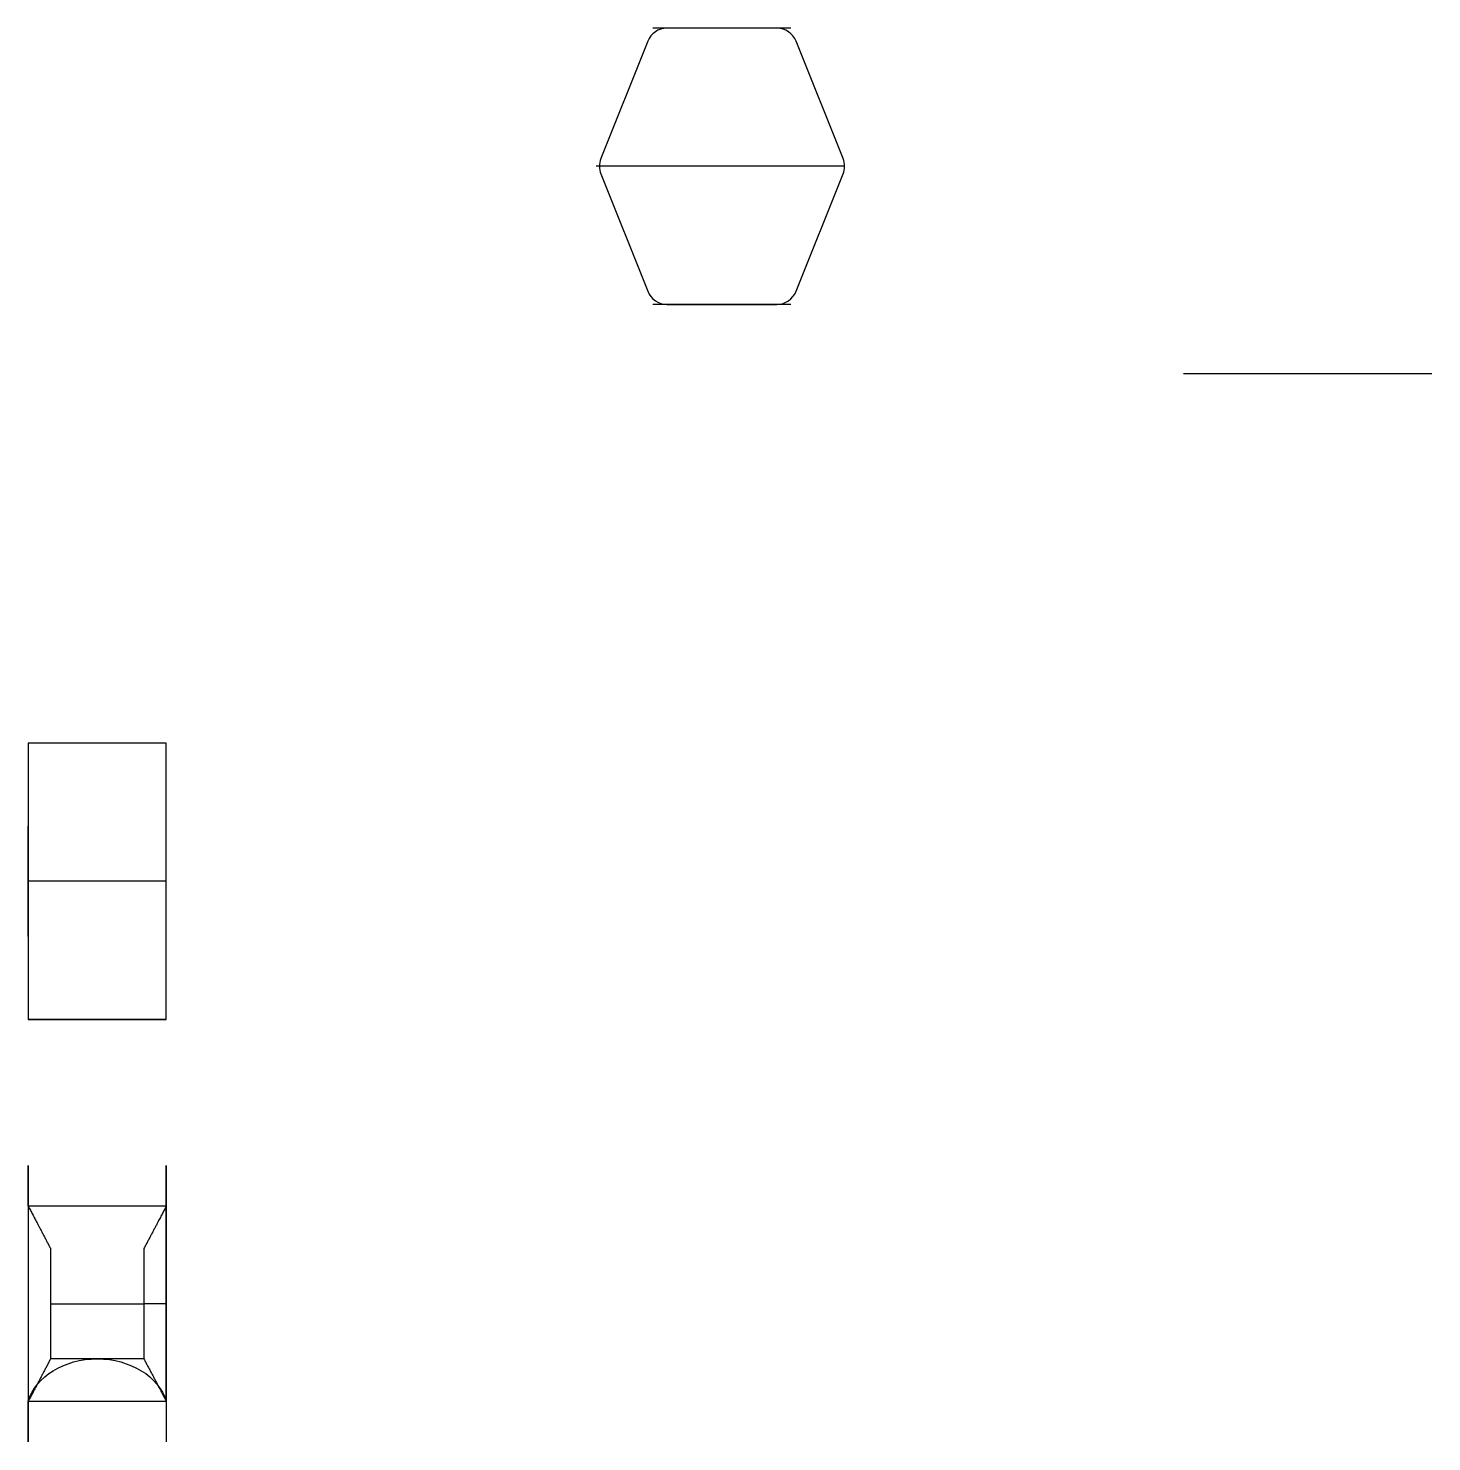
# Model space of a CAD drawing. Header units: millimetres. Extents: x 209 to 413, y -135 to 70.
import ezdxf

# ---------------------------------------------------------------- set-up
doc = ezdxf.new("R2010")
doc.units = ezdxf.units.MM

msp = doc.modelspace()

# ---------------------------------------------------------------- linework, layer by layer
at = {"extrusion": (0, -1, 0)}
for p, q in [((376.87, 20, 20.65), (412.87, 20, 20.65)), ((226.24, -122.8, -23.24), (212.7, -122.8, -23.24))]:
    msp.add_line(p, q, dxfattribs=at)
for p, q in [((229.47, -33.6), (209.47, -33.6)), ((209.47, -33.6), (209.47, -73.6)), ((229.47, -73.6), (229.47, -33.6)), ((209.47, -73.6), (229.47, -73.6)), ((229.47, -128.93, -18.24), (229.47, -100.67, -18.24)), ((212.7, -114.8, -23.24), (226.24, -114.8, -23.24))]:
    msp.add_line(p, q)
at = {"extrusion": (-1, 0, 0)}
for p, q in [((209.47, -33.6), (209.47, -45.6, -4.79)), ((209.47, -61.6, -4.79), (209.47, -45.6, -4.79)), ((209.47, -61.6, -4.79), (209.47, -73.6)), ((209.47, -100.67, -18.24), (209.47, -94.8, -13.45)), ((209.47, -94.8, -13.45), (209.47, -134.8, -13.45)), ((229.47, -100.67, -18.24), (229.47, -94.8, -13.45)), ((229.47, -94.8, -13.45), (229.47, -134.8, -13.45)), ((209.47, -100.67, -18.24), (209.47, -128.93, -18.24)), ((209.47, -134.8, -13.45), (209.47, -128.93, -18.24))]:
    msp.add_line(p, q, dxfattribs=at)
at = {"extrusion": (-1, 2.98445e-30, -2.37385e-14)}
for p, q in [((229.47, -100.67, -18.24), (209.47, -100.67, -18.24)), ((209.47, -128.93, -18.24), (229.47, -128.93, -18.24))]:
    msp.add_line(p, q, dxfattribs=at)
at = {"extrusion": (1, -2.98445e-30, 2.37385e-14)}
msp.add_line((229.47, -114.8, -18.24), (226.24, -114.8, -23.24), dxfattribs=at)
at = {"extrusion": (-1, 0, -2.37385e-14)}
msp.add_line((229.47, -128.93, -18.24), (229.47, -118.32, -18.24), dxfattribs=at)
msp.add_lwpolyline([(317.97, 30, 0.306678), (320.75, 31.89), (327.55, 48.89, 0.192582), (327.55, 51.11), (320.75, 68.11, 0.306678), (317.97, 70), (302.03, 70, 0.306678), (299.25, 68.11), (292.45, 51.11, 0.192582), (292.45, 48.89), (299.25, 31.89, 0.306678), (302.03, 30)], format="xyb", close=True)
at = {"extrusion": (0, -1, 0)}
for points, elevation in [([(327.77, 0), (319.63, 14.09, 0.267949), (317.04, 15.59), (302.5, 15.59, 0.267949), (299.9, 14.09), (291.77, 0)], -50), ([(229.47, 0), (225.87, 4.01, 0.212615), (223.64, 5), (219.47, 5), (215.31, 5, 0.212615), (213.08, 4.01), (209.47, 0)], 53.6)]:
    msp.add_lwpolyline(points, format="xyb", dxfattribs=dict(at, elevation=elevation))
at = {"extrusion": (0, -1, 0), "elevation": -20}
msp.add_lwpolyline([(385.87, 5.06), (403.87, 5.06)], dxfattribs=at)
at = {"extrusion": (0, -1, 0)}
for centre in [(310, 0, -70), (310, 0, -30)]:
    msp.add_arc(centre, 10, 0, 180, dxfattribs=at)
at = {"extrusion": (-2.61523e-15, -0.63202, -0.774952)}
msp.add_arc((219.47, 90.75, 95.62), 10.28, 193.318, 346.682, dxfattribs=at)
at = {"extrusion": (0, -1, 0)}
for centre in [(219.47, -33.6), (219.47, -73.6)]:
    msp.add_ellipse(centre, major_axis=(10, 0), ratio=0.5, start_param=0, end_param=3.141593, dxfattribs=at)
for points in [[(209.47, -100.67, -18.24), (210.86, -103.3, -20.38), (212.7, -106.8, -23.24)], [(229.47, -100.67, -18.24), (228.09, -103.3, -20.38), (226.24, -106.8, -23.24)], [(212.7, -122.8, -23.24), (210.86, -126.3, -20.38), (209.47, -128.93, -18.24)], [(226.24, -122.8, -23.24), (228.09, -126.3, -20.38), (229.47, -128.93, -18.24)]]:
    msp.add_open_spline(points, degree=2)
for points in [[(212.7, -106.8, -23.24), (212.7, -106.8, -23.24), (212.7, -108.02, -23.24), (212.7, -114.8, -23.24), (212.7, -121.58, -23.24), (212.7, -122.8, -23.24), (212.7, -122.8, -23.24)], [(226.24, -106.8, -23.24), (226.24, -106.8, -23.24), (226.24, -108.02, -23.24), (226.24, -114.8, -23.24), (226.24, -121.58, -23.24), (226.24, -122.8, -23.24), (226.24, -122.8, -23.24)]]:
    msp.add_rational_spline(points, [1, 0.92668506197, 1, 1, 1, 0.92668506197, 1], degree=2, knots=[1, 1, 1, 1.770604, 1.770604, 2.770604, 2.770604, 3.541207, 3.541207, 3.541207])

doc.saveas('drawing.dxf')
